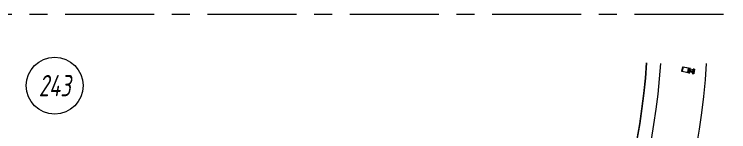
# Model space of a CAD drawing. Header units: millimetres. Extents: x -85420 to 1195317, y -69347 to 470418.
# Drawn here: x 702204 to 712243, y 61464 to 63115 of the extents above; entities that cross this region are included whole.
import ezdxf
from ezdxf.enums import TextEntityAlignment as Align

# ---------------------------------------------------------------- set-up
doc = ezdxf.new("R2010")
doc.units = ezdxf.units.MM
doc.linetypes.add('CENTER', pattern=[2, 1.25, -0.25, 0.25, -0.25])
for name, color, linetype, lineweight in [('АР_Маркер экспликации', 239, 'Continuous', 13), ('АР_Номер помещения', 250, 'Continuous', 9), ('АР_Оси', 7, 'Continuous', 25), ('АР_Перегородки витражные', 152, 'Continuous', 13), ('АР_Подоконники', 163, 'Continuous', 9), ('АР_Размеры дверей', 15, 'Continuous', 0), ('АР_Сущ Несущая стена', 250, 'Continuous', 50)]:
    doc.layers.add(name, color=color, linetype=linetype, lineweight=lineweight)
doc.layers.add('АР_Помещения_площадь', color=19, linetype='Continuous', lineweight=9, plot=False)
doc.layers.get('АР_Размеры дверей').off()
doc.styles.add('ISOCPEUR', font='', dxfattribs={"height": 250})
doc.styles.get("Standard").update_dxf_attribs({"font": 'GOST.TTF'})
doc.styles.get('ISOCPEUR').set_extended_font_data('ISOCPEUR', italic=True)
pattern_1 = [(335.76716334, (-69115.3163, 318510.941), (0.651582564, 1.447617495), []), (65.76716334, (-69115.3163, 318510.941), (-1.447617495, 0.651582564), [])]
pattern_2 = [(56.05056814, (-325577.5326, -14427.2012), (-1.316880117, 0.886556827), []), (146.05056814, (-325577.5326, -14427.2012), (-0.886556827, -1.316880117), [])]

# ---------------------------------------------------------------- blocks, each defined once
blk = doc.blocks.new('*U528')
at = {"layer": 'АР_Номер помещения', "color": 7}
blk.add_circle((-518, 1403), 400, dxfattribs=at)
at = {"color": 7, "style": 'ISOCPEUR', "width": 0.7, "flags": 1}
blk.add_attdef('КАТЕГОРИЯ', (-499, -2092), '', height=250, dxfattribs=at)
at = {"layer": 'АР_Номер помещения', "color": 7, "style": 'ISOCPEUR', "width": 0.7}
blk.add_attdef('НОМЕР_ПОМЕЩЕНИЯ', text='', height=300, dxfattribs=at).set_placement((-518, 1403), align=Align.MIDDLE_CENTER)
at = {"layer": 'АР_Помещения_площадь', "color": 7, "lineweight": 30, "width": 0.7, "flags": 104}
blk.add_attdef('ИМЯ_ПОМЕЩЕНИЯ', text='', height=100, dxfattribs=at).set_placement((158, 1217), align=Align.MIDDLE_CENTER)
at = {"layer": 'АР_Помещения_площадь', "color": 7, "style": 'ISOCPEUR', "width": 0.7}
blk.add_attdef('ПЛОЩАДЬ_ПОМЕЩЕНИЯ', text='', height=200, dxfattribs=at).set_placement((-318, 583), align=Align.MIDDLE_RIGHT)
blk = doc.blocks.new('стойка витр.')
h = blk.add_hatch()
h.set_pattern_fill('ANSI37', scale=0.5, angle=-69.2328)
h.set_pattern_definition(pattern_1)
edge = h.paths.add_edge_path()
edge.add_line((-23, 14), (-23, 15))
edge.add_arc((-23, 15), 0.427, 20.7605, 72.3)
edge.add_arc((-23, 16), 0.427, 110.764, 252.288, ccw=False)
edge.add_line((-23, 16), (-22, 16))
edge.add_arc((-22, 16), 0.183, 20.749, 110.7854, ccw=False)
edge.add_line((-22, 16), (-22, 16))
edge.add_arc((-22, 16), 0.183, 200.7666, 335.778)
edge.add_line((-22, 16), (-21, 18))
edge.add_arc((-22, 18), 0.637, 344.3928, 381.7249)
edge.add_line((-21, 18), (-23, 22))
edge.add_arc((-23, 22), 0.637, 19.8094, 57.1415)
edge.add_line((-23, 22), (-24, 23))
edge.add_arc((-24, 23), 0.183, 65.7564, 200.7677)
edge.add_line((-25, 23), (-24, 23))
edge.add_arc((-25, 23), 0.183, -69.251, 20.7854, ccw=False)
edge.add_line((-25, 23), (-26, 22))
edge.add_arc((-26, 23), 0.427, 149.2464, 290.7703, ccw=False)
edge.add_arc((-27, 23), 0.427, 329.2344, 380.7738)
edge.add_line((-26, 23), (-27, 24))
edge.add_arc((-27, 24), 0.183, 20.749, 110.7854)
edge.add_line((-27, 24), (-33, 22))
edge.add_arc((-33, 21), 0.306, 107.612, 200.6883)
edge.add_line((-34, 21), (-33, 21))
edge.add_arc((-33, 21), 0.304, 200.7453, 225.8124)
edge.add_line((-33, 21), (-32, 19))
edge.add_arc((-32, 19), 0.305, -108.8628, 45.7814, ccw=False)
edge.add_arc((-29, 28), 9.95, 231.9543, 250.0412, ccw=False)
edge.add_arc((-35, 20), 0.4, 42.3093, 119.225)
edge.add_arc((-35, 20), 0.602, 134.395, 228.6478)
edge.add_arc((-29, 28), 11, 232.0873, 240.8889)
edge.add_arc((-37, 13), 6.09, 40.7589, 60.6144, ccw=False)
edge.add_arc((-33, 17), 0.305, -34.8959, 41.6027, ccw=False)
edge.add_line((-32, 16), (-33, 16))
edge.add_arc((-33, 16), 0.305, 145.1101, 256.4243)
edge.add_line((-33, 15), (-32, 15))
edge.add_arc((-32, 15), 0.305, -34.8899, 76.4243, ccw=False)
edge.add_line((-32, 15), (-32, 14))
edge.add_arc((-32, 14), 0.305, 145.1101, 256.4243)
edge.add_line((-32, 13), (-31, 13))
edge.add_arc((-31, 13), 0.305, -24.2247, 76.4204, ccw=False)
edge.add_line((-31, 13), (-32, 11))
edge.add_arc((-31, 11), 0.305, 155.7711, 290.7403)
edge.add_line((-31, 11), (-23, 14))
edge.add_arc((-23, 14), 0.183, 290.749, 380.749)
edge = h.paths.add_edge_path(flags=16)
edge.add_line((-23, 21), (-22, 19))
edge.add_arc((-23, 18), 0.541, -69.2328, 20.7672, ccw=False)
edge.add_line((-23, 18), (-23, 18))
edge.add_arc((-24, 18), 0.541, 200.7672, 290.7672, ccw=False)
edge.add_line((-24, 18), (-25, 20))
edge.add_arc((-25, 20), 0.541, 110.7672, 200.7672, ccw=False)
edge.add_line((-25, 21), (-24, 21))
edge.add_arc((-24, 21), 0.541, 20.7672, 110.7672, ccw=False)
edge = h.paths.add_edge_path(flags=16)
edge.add_line((-27, 20), (-26, 17))
edge.add_arc((-26, 17), 0.541, -69.2328, 20.7672, ccw=False)
edge.add_line((-26, 16), (-28, 15))
edge.add_arc((-28, 16), 0.541, 200.7672, 290.7672, ccw=False)
edge.add_line((-29, 15), (-30, 19))
edge.add_arc((-30, 19), 0.541, 110.7672, 200.7672, ccw=False)
edge.add_line((-30, 20), (-28, 21))
edge.add_arc((-27, 20), 0.541, 20.7672, 110.7672, ccw=False)
h = blk.add_hatch()
h.set_pattern_fill('ANSI37', scale=0.5, angle=-69.2328)
h.set_pattern_definition([(335.76716334, (-69115.9168, 318510.7132), (0.651582564, 1.447617495), []), (65.76716334, (-69115.9168, 318510.7132), (-1.447617495, 0.651582564), [])])
edge = h.paths.add_edge_path()
edge.add_arc((-61, -46), 0.549, 155.7657, 200.7672)
edge.add_line((-62, -46), (-61, -44))
edge.add_arc((-61, -44), 0.183, 20.7672, 155.7657)
edge.add_line((-61, -44), (-61, -45))
edge.add_arc((-61, -45), 0.183, 200.7672, 290.7672)
edge.add_line((-61, -45), (-59, -44))
edge.add_arc((-60, -44), 0.427, -69.2328, 72.2936)
edge.add_arc((-59, -43), 0.427, 200.7672, 252.2936)
edge.add_line((-60, -43), (-63, -35))
edge.add_arc((-63, -34), 0.305, 110.7672, 200.7672)
edge.add_line((-63, -34), (-61, -33))
edge.add_arc((-60, -34), 0.304, 76.4029, 110.7672)
edge.add_line((-60, -33), (-60, -34))
edge.add_arc((-108, -56), 53, 16.7114, 24.8229)
edge.add_line((-57, -41), (-58, -41))
edge.add_arc((-58, -41), 0.305, 145.1109, 256.4234)
edge.add_line((-58, -42), (-57, -42))
edge.add_arc((-57, -42), 0.305, -34.8891, 76.4234)
edge.add_line((-57, -42), (-57, -43))
edge.add_arc((-57, -43), 0.305, 145.1109, 256.4234)
edge.add_line((-57, -44), (-56, -44))
edge.add_arc((-56, -44), 0.305, -34.8891, 76.4234)
edge.add_line((-56, -44), (-56, -45))
edge.add_arc((-56, -45), 0.305, 145.1109, 256.4234)
edge.add_line((-56, -46), (-55, -46))
edge.add_arc((-56, -46), 0.305, -34.8891, 76.4234)
edge.add_line((-55, -46), (-56, -47))
edge.add_arc((-56, -47), 0.305, 145.1109, 256.4234)
edge.add_line((-56, -47), (-55, -48))
edge.add_arc((-55, -48), 0.305, -34.8891, 76.4234)
edge.add_line((-55, -48), (-55, -49))
edge.add_arc((-55, -49), 0.305, 145.1109, 256.4234)
edge.add_line((-55, -49), (-54, -50))
edge.add_arc((-54, -50), 0.305, -34.8891, 76.4234)
edge.add_line((-54, -50), (-54, -51))
edge.add_arc((-54, -51), 0.305, 145.1109, 256.4234)
edge.add_line((-54, -51), (-53, -51))
edge.add_arc((-53, -52), 0.305, -43.6751, 76.4279)
edge.add_line((-53, -52), (-54, -53))
edge.add_arc((-54, -53), 0.305, 136.3286, 262.7471)
edge.add_arc((-55, -61), 7.99, 59.586, 82.7471)
edge.add_arc((-51, -54), 0.305, 253.291, 419.586)
edge.add_arc((-53, -61), 6.03, 73.291, 110.7672)
edge.add_line((-55, -55), (-55, -55))
edge.add_arc((-55, -55), 0.427, 200.7672, 290.7672)
edge.add_line((-55, -55), (-57, -51))
edge.add_arc((-56, -51), 0.427, 149.2366, 200.7672)
edge.add_arc((-57, -51), 0.427, -30.7634, 40.0143)
edge.add_arc((-57, -51), 0.427, 40.0005, 110.7672)
edge.add_line((-57, -50), (-58, -51))
edge.add_arc((-58, -51), 0.183, 110.7672, 200.7672)
edge.add_line((-58, -51), (-58, -51))
edge.add_arc((-59, -51), 0.183, 245.7686, 380.7672)
edge.add_line((-59, -51), (-60, -51))
edge.add_arc((-60, -50), 0.549, 200.7672, 245.7686)
edge.add_line((-60, -50), (-62, -46))
edge = h.paths.add_edge_path(flags=16)
edge.add_arc((-59, -49), 0.541, 200.7672, 290.7672)
edge.add_line((-61, -47), (-60, -49))
edge.add_arc((-60, -47), 0.541, 110.7672, 200.7672)
edge.add_line((-59, -46), (-60, -46))
edge.add_arc((-59, -46), 0.541, 20.7672, 110.7672)
edge.add_line((-58, -48), (-59, -46))
edge.add_arc((-58, -49), 0.541, -69.2328, 20.7672)
edge.add_line((-59, -50), (-58, -49))
h = blk.add_hatch()
h.set_pattern_fill('ANSI37', scale=0.5, angle=-69.2328)
h.set_pattern_definition(pattern_1)
edge = h.paths.add_edge_path()
edge.add_line((-8, -26), (-7, -27))
edge.add_arc((-8, -27), 0.427, -30.7656, 20.7738, ccw=False)
edge.add_arc((-7, -27), 0.427, 149.2464, 290.7703)
edge.add_line((-7, -28), (-6, -27))
edge.add_arc((-6, -27), 0.183, 290.749, 380.7854)
edge.add_line((-6, -27), (-6, -27))
edge.add_arc((-6, -27), 0.183, 65.7564, 200.7677, ccw=False)
edge.add_line((-5, -27), (-4, -27))
edge.add_arc((-4, -28), 0.637, 19.8094, 57.1415, ccw=False)
edge.add_line((-4, -28), (-2, -31))
edge.add_arc((-3, -32), 0.637, -15.6072, 21.7249, ccw=False)
edge.add_line((-2, -32), (-3, -33))
edge.add_arc((-3, -33), 0.183, 200.7666, 335.778, ccw=False)
edge.add_line((-3, -33), (-3, -33))
edge.add_arc((-3, -33), 0.183, 20.749, 110.7854)
edge.add_line((-3, -33), (-4, -34))
edge.add_arc((-4, -34), 0.427, 110.764, 252.288)
edge.add_arc((-5, -35), 0.427, 20.7605, 72.3, ccw=False)
edge.add_line((-4, -35), (-4, -36))
edge.add_arc((-4, -36), 0.183, -69.251, 20.7854, ccw=False)
edge.add_line((-4, -36), (-11, -38))
edge.add_arc((-11, -38), 0.306, 200.846, 293.9223, ccw=False)
edge.add_line((-11, -38), (-11, -38))
edge.add_arc((-11, -37), 0.304, 175.722, 200.789, ccw=False)
edge.add_line((-11, -37), (-11, -35))
edge.add_arc((-12, -35), 0.305, 355.7529, 510.3972)
edge.add_arc((-3, -40), 9.95, 151.4932, 169.58)
edge.add_arc((-13, -38), 0.4, 282.3093, 359.225, ccw=False)
edge.add_arc((-13, -38), 0.602, 172.8865, 267.1393, ccw=False)
edge.add_arc((-3, -40), 11, 160.6454, 169.447, ccw=False)
edge.add_arc((-19, -34), 6.09, 340.92, 360.7754)
edge.add_arc((-13, -34), 0.305, 359.9316, 436.4302)
edge.add_line((-13, -34), (-14, -34))
edge.add_arc((-14, -33), 0.305, 145.1101, 256.4243, ccw=False)
edge.add_line((-14, -33), (-14, -32))
edge.add_arc((-14, -32), 0.305, 325.1101, 436.4243)
edge.add_line((-14, -32), (-15, -32))
edge.add_arc((-15, -31), 0.305, 145.1101, 256.4243, ccw=False)
edge.add_line((-15, -31), (-14, -30))
edge.add_arc((-15, -30), 0.305, 325.1139, 425.759)
edge.add_line((-15, -30), (-16, -29))
edge.add_arc((-16, -29), 0.305, 110.794, 245.7633, ccw=False)
edge.add_line((-16, -29), (-8, -26))
edge.add_arc((-8, -26), 0.183, 20.7854, 110.7854, ccw=False)
edge = h.paths.add_edge_path(flags=16)
edge.add_line((-3, -31), (-4, -29))
edge.add_arc((-5, -29), 0.541, 20.7672, 110.7672)
edge.add_line((-5, -28), (-6, -29))
edge.add_arc((-6, -29), 0.541, 110.7672, 200.7672)
edge.add_line((-6, -29), (-5, -32))
edge.add_arc((-5, -32), 0.541, 200.7672, 290.7672)
edge.add_line((-5, -32), (-4, -32))
edge.add_arc((-4, -31), 0.541, 290.7672, 380.7672)
edge = h.paths.add_edge_path(flags=16)
edge.add_line((-7, -33), (-8, -29))
edge.add_arc((-9, -30), 0.541, 20.7672, 110.7672)
edge.add_line((-9, -29), (-11, -30))
edge.add_arc((-11, -31), 0.541, 110.7672, 200.7672)
edge.add_line((-11, -31), (-10, -34))
edge.add_arc((-10, -34), 0.541, 200.7672, 290.7672)
edge.add_line((-9, -35), (-7, -34))
edge.add_arc((-7, -33), 0.541, 290.7672, 380.7672)
at = {"lineweight": 0, "ltscale": 100, "transparency": 33554687}
for points in [[(-69, -58), (-90, -2), (-90, -1), (-89, -1), (-89, -1), (-88, -3), (-87, -3), (-87, -3), (-86, -3), (-87, -1), (-87, 0), (-82, 2), (-81, 1), (-80, 1), (-77, 4), (-78, 5), (-90, 0), (-91, -2), (-70, -59), (-68, -60), (-55, -55), (-55, -54), (-59, -54), (-59, -54), (-60, -56), (-65, -58), (-66, -57), (-67, -55), (-67, -55), (-68, -55), (-68, -56), (-67, -58), (-67, -58), (-68, -59)], [(66, 59), (-27, 24), (-26, 22), (-25, 22), (-25, 22), (-25, 23), (-21, 25), (-19, 21), (-19, 21), (-19, 21), (-18, 17), (-22, 16), (-23, 17), (-23, 16), (-23, 16), (-23, 14), (-17, 16), (-16, 17), (-15, 20), (-15, 20), (-17, 24), (-17, 25), (-17, 25), (-14, 27), (-12, 26), (-4, 5), (-5, 4), (-33, -7), (-33, -7), (-32, -8), (-31, -9), (-30, -9), (-30, -9), (-29, -9), (-29, -8), (-28, -9), (-27, -8), (-27, -8), (-26, -8), (-25, -7), (-25, -7), (-25, -7), (-24, -7), (-24, -6), (-23, -7), (-22, -6), (-22, -6), (-21, -6), (-20, -6), (-20, -5), (-20, -5), (-19, -5), (-18, -4), (-18, -5), (-17, -4), (-15, -5), (-15, -6), (-16, -8), (-16, -9), (-16, -8), (-17, -9), (-18, -9), (-18, -9), (-19, -9), (-19, -10), (-20, -10), (-21, -10), (-21, -11), (-21, -10), (-23, -11), (-23, -11), (-23, -11), (-24, -11), (-24, -12), (-25, -12), (-26, -12), (-26, -13), (-26, -12), (-28, -13), (-28, -13), (-28, -13), (-29, -13), (-29, -14), (-30, -15), (-29, -16), (-29, -16), (-1, -6), (0, -6), (8, -28), (8, -29), (4, -31), (3, -30), (3, -29), (2, -25), (2, -25), (-1, -23), (-2, -23), (-8, -25), (-7, -27), (-6, -28), (-6, -27), (-6, -26), (-2, -25), (0, -28), (0, -28), (0, -29), (1, -32), (-4, -34), (-4, -33), (-4, -33), (-5, -34), (-4, -36), (89, -1), (89, 1), (67, 59)], [(64, 56), (85, 0), (11, -28), (-11, 28)]]:
    blk.add_lwpolyline(points, close=True, dxfattribs=at)
for points in [[(-74, -6), (-74, -6), (-75, -6), (-74, -7), (-77, -8, -0.414362), (-77, -8), (-79, -2, -0.414326), (-79, 0), (-77, 0), (-77, -1), (-76, 0), (-76, 0), (-77, 3, 0.551224), (-78, 4), (-80, 1, -0.267349), (-81, 1), (-82, 1, 0.249629), (-83, 1), (-86, -2, 0.827043), (-86, -3), (-82, -2, -0.414326), (-81, -2), (-78, -9, 0.414326), (-77, -10), (-76, -9, -0.082799), (-72, -16), (-68, -26), (-68, -26), (-68, -26), (-65, -35, -0.082799), (-63, -43), (-64, -44, 0.414326), (-65, -45), (-62, -52, -0.414326), (-62, -53), (-66, -55, 0.827043), (-66, -56), (-61, -56, 0.249629), (-61, -55), (-60, -54, -0.267349), (-59, -54), (-56, -54, 0.551224), (-56, -54), (-57, -51), (-57, -50), (-58, -50), (-58, -51), (-59, -52, -0.414326), (-60, -51), (-63, -45, -0.414362), (-63, -45), (-60, -44), (-60, -45), (-60, -45), (-59, -44)], [(-32, -8), (-33, -7, 0.523933), (-33, -7), (-64, -19, 0.414326), (-65, -20), (-64, -21, 0.410627), (-63, -21), (-63, -21, 0.492552), (-63, -21), (-63, -20, -0.441111), (-63, -20), (-61, -19, -0.208057), (-60, -19, -0.000016), (-57, -21, -0.439819), (-56, -22, -0.000016), (-58, -25, -0.208057), (-58, -26), (-60, -27, -0.441111), (-60, -26), (-61, -26, 0.492552), (-61, -26), (-61, -26, 0.410627), (-62, -27), (-61, -28, 0.414326), (-61, -28), (-30, -17, 0.523933), (-29, -16), (-30, -15)]]:
    blk.add_lwpolyline(points, format="xyb", close=True, dxfattribs=at)
at = {"color": 7, "lineweight": 0, "ltscale": 100, "transparency": 33554687}
for points in [[(-74, 3, 0.57795), (-74, 4), (-75, 4, -0.615334), (-75, 4, 0.101403), (-74, 7, 0.887085), (-74, 7, -0.164997), (-77, 5), (-77, 5, 0.414304), (-78, 4), (-76, 1, 0.228696), (-76, 1, -0.319049), (-76, 0, -0.319002), (-76, 0), (-77, -1, -0.4144), (-77, -1), (-78, 0, 0.668339), (-78, 0), (-79, -2, 0.198883), (-79, -2), (-77, -6, 0.198883), (-77, -7), (-75, -7, 0.668339), (-75, -7), (-75, -7, -0.4144), (-75, -7), (-74, -6, -0.710202), (-73, -7, 0.228696), (-73, -7), (-70, -16, 0.414362), (-70, -16), (-67, -15, 0.151171), (-67, -15), (-67, -15, 0.035408), (-70, -8), (-71, -7, -0.527868), (-71, -7), (-70, -6, 0.527868), (-71, -6), (-72, -5, -0.527868), (-72, -5), (-71, -4, 0.527868), (-71, -4), (-72, -4, -0.527868), (-72, -3), (-72, -2, 0.527868), (-72, -2), (-73, -2, -0.527868), (-73, -1), (-73, 0, 0.527868), (-73, 0), (-74, 0, -0.527868), (-74, 1), (-73, 1, 0.527868), (-74, 2), (-74, 2, -0.527868), (-75, 3)], [(-23, 14), (-23, 15, 0.228752), (-23, 15, -0.710164), (-23, 16), (-22, 16, -0.4144), (-22, 16), (-22, 16, 0.66825), (-22, 16), (-21, 18, 0.164348), (-21, 18), (-23, 22, 0.164348), (-23, 22), (-24, 23, 0.66825), (-25, 23), (-24, 23, -0.4144), (-25, 23), (-26, 22, -0.710164), (-26, 23, 0.228752), (-26, 23), (-27, 24, 0.4144), (-27, 24), (-33, 22, 0.430028), (-34, 21), (-33, 21, 0.109814), (-33, 21), (-32, 19, -0.800036), (-32, 18, -0.079083), (-35, 20, 0.348803), (-35, 20, 0.436125), (-35, 19, 0.038423), (-34, 18, -0.086853), (-32, 17, -0.346763), (-32, 16), (-33, 16, 0.527877), (-33, 15), (-32, 15, -0.527877), (-32, 15), (-32, 14, 0.527877), (-32, 13), (-31, 13, -0.469739), (-31, 13), (-32, 11, 0.667984), (-31, 11), (-23, 14, 0.414214)], [(-53, -51, -0.57795), (-53, -52), (-54, -53, 0.615334), (-54, -53, -0.101403), (-51, -54, -0.887085), (-51, -55, 0.164997), (-55, -55), (-55, -55, -0.414304), (-55, -55), (-57, -51, -0.228696), (-57, -51, 0.319049), (-57, -50, 0.319002), (-57, -50), (-58, -51, 0.4144), (-58, -51), (-58, -51, -0.668339), (-59, -51), (-60, -51, -0.198883), (-60, -50), (-62, -46, -0.198883), (-62, -46), (-61, -44, -0.668339), (-61, -44), (-61, -45, 0.4144), (-61, -45), (-59, -44, 0.710202), (-59, -43, -0.228696), (-60, -43), (-63, -35, -0.414362), (-63, -34), (-61, -33, -0.151171), (-60, -33), (-60, -34, -0.035408), (-57, -41), (-58, -41, 0.527868), (-58, -42), (-57, -42, -0.527868), (-57, -42), (-57, -43, 0.527868), (-57, -44), (-56, -44, -0.527868), (-56, -44), (-56, -45, 0.527868), (-56, -46), (-55, -46, -0.527868), (-55, -46), (-56, -47, 0.527868), (-56, -47), (-55, -48, -0.527868), (-55, -48), (-55, -49, 0.527868), (-55, -49), (-54, -50, -0.527868), (-54, -50), (-54, -51, 0.527868), (-54, -51)], [(-8, -26), (-7, -27, -0.228752), (-7, -27, 0.710164), (-7, -28), (-6, -27, 0.4144), (-6, -27), (-6, -27, -0.66825), (-5, -27), (-4, -27, -0.164348), (-4, -28), (-2, -31, -0.164348), (-2, -32), (-3, -33, -0.66825), (-3, -33), (-3, -33, 0.4144), (-3, -33), (-4, -34, 0.710164), (-4, -34, -0.228752), (-4, -35), (-4, -36, -0.4144), (-4, -36), (-11, -38, -0.430028), (-11, -38), (-11, -38, -0.109814), (-11, -37), (-11, -35, 0.800036), (-12, -35, 0.079083), (-13, -38, -0.348803), (-13, -38, -0.436125), (-14, -38, -0.038423), (-13, -36, 0.086853), (-13, -34, 0.346763), (-13, -34), (-14, -34, -0.527877), (-14, -33), (-14, -32, 0.527877), (-14, -32), (-15, -32, -0.527877), (-15, -31), (-14, -30, 0.469739), (-15, -30), (-16, -29, -0.667984), (-16, -29), (-8, -26, -0.414214)]]:
    blk.add_lwpolyline(points, format="xyb", close=True, dxfattribs=at)
for points in [[(-72, 0), (-73, 0)], [(-27, 24), (-27, 24)], [(-23, 14), (-23, 14)]]:
    blk.add_lwpolyline(points, dxfattribs=at)
blk.add_lwpolyline([(-73, 0), (-55, -48), (-54, -48), (-72, 0)], close=True)
at = {"lineweight": 0, "ltscale": 100, "transparency": 33554687}
for points in [[(-70, -6), (-69, -6), (-31, 9), (-31, 9), (-31, 11)], [(-56, -42), (-56, -41), (-17, -27), (-17, -27), (-16, -29)]]:
    blk.add_lwpolyline(points, dxfattribs=at)
at = {"color": 7}
for points in [[(-27, 20), (-26, 17, -0.414214), (-26, 16), (-28, 15, -0.414214), (-29, 15), (-30, 19, -0.414214), (-30, 20), (-28, 21, -0.414214)], [(-23, 21), (-22, 19, -0.414214), (-23, 18), (-23, 18, -0.414214), (-24, 18), (-25, 20, -0.414214), (-25, 21), (-24, 21, -0.414214)], [(-75, -2), (-74, -4, -0.414214), (-75, -5), (-76, -5, -0.414214), (-77, -5), (-78, -3, -0.414214), (-77, -2), (-76, -2, -0.414214)], [(-58, -48), (-59, -46, 0.414214), (-59, -46), (-60, -46, 0.414214), (-61, -47), (-60, -49, 0.414214), (-59, -50), (-58, -49, 0.414214)], [(-7, -33), (-8, -29, 0.414214), (-9, -29), (-11, -30, 0.414214), (-11, -31), (-10, -34, 0.414214), (-9, -35), (-7, -34, 0.414214)], [(-3, -31), (-4, -29, 0.414214), (-5, -28), (-6, -29, 0.414214), (-6, -29), (-5, -32, 0.414214), (-5, -32), (-4, -32, 0.414214)]]:
    blk.add_lwpolyline(points, format="xyb", close=True, dxfattribs=at)
at = {"color": 7, "lineweight": 0, "ltscale": 100, "transparency": 33554687}
blk.add_arc((-33, 21), 0.305, 110.7562, 200.7779, dxfattribs=at)
blk = doc.blocks.new('A$Cf7573d2c')
h = blk.add_hatch()
h.set_pattern_fill('ANSI37', color=5, scale=0.5, angle=11.0506)
h.set_pattern_definition(pattern_2)
edge = h.paths.add_edge_path()
edge.add_line((11, -80), (10, -80))
edge.add_arc((11, -81), 0.427, 101.0439, 152.5834)
edge.add_arc((10, -80), 0.427, 191.0474, 332.5714, ccw=False)
edge.add_line((9, -80), (9, -79))
edge.add_arc((9, -79), 0.183, 101.0324, 191.0688, ccw=False)
edge.add_line((9, -79), (9, -79))
edge.add_arc((9, -79), 0.183, 281.05, 416.0614)
edge.add_line((9, -79), (8, -78))
edge.add_arc((8, -78), 0.637, 64.6762, 102.0083)
edge.add_line((8, -78), (4, -79))
edge.add_arc((4, -79), 0.637, 100.0929, 137.4249)
edge.add_line((3, -79), (2, -80))
edge.add_arc((2, -80), 0.183, 146.0398, 281.0511)
edge.add_line((2, -80), (3, -80))
edge.add_arc((3, -80), 0.183, 11.0324, 101.0688, ccw=False)
edge.add_line((3, -80), (3, -82))
edge.add_arc((3, -82), 0.427, -130.4702, 11.0538, ccw=False)
edge.add_arc((2, -82), 0.427, 49.5178, 101.0572)
edge.add_line((2, -82), (1, -82))
edge.add_arc((1, -82), 0.183, 101.0324, 191.0688)
edge.add_line((1, -82), (2, -89))
edge.add_arc((2, -89), 0.306, 187.8954, 280.9717)
edge.add_line((2, -90), (3, -89))
edge.add_arc((3, -89), 0.304, 281.0287, 306.0958)
edge.add_line((3, -89), (5, -88))
edge.add_arc((5, -88), 0.305, -28.5794, 126.0648, ccw=False)
edge.add_arc((-3, -84), 9.95, 312.2377, 330.3246, ccw=False)
edge.add_arc((4, -91), 0.4, 122.5927, 199.5084)
edge.add_arc((4, -91), 0.602, 214.6784, 308.9312)
edge.add_arc((-3, -83), 11, 312.3708, 321.1723)
edge.add_arc((10, -94), 6.09, 121.0423, 140.8978, ccw=False)
edge.add_arc((7, -89), 0.305, 45.3875, 121.8861, ccw=False)
edge.add_line((7, -89), (8, -90))
edge.add_arc((8, -89), 0.305, 225.3935, 336.7077)
edge.add_line((9, -90), (9, -89))
edge.add_arc((9, -89), 0.305, 45.3935, 156.7077, ccw=False)
edge.add_line((9, -89), (10, -89))
edge.add_arc((10, -89), 0.305, 225.3935, 336.7077)
edge.add_line((11, -89), (11, -88))
edge.add_arc((11, -88), 0.305, 56.0587, 156.7038, ccw=False)
edge.add_line((11, -88), (13, -89))
edge.add_arc((13, -89), 0.305, 236.0545, 371.0237)
edge.add_line((13, -89), (12, -80))
edge.add_arc((11, -80), 0.183, 11.0324, 101.0324)
edge = h.paths.add_edge_path(flags=16)
edge.add_line((5, -79), (7, -79))
edge.add_arc((7, -79), 0.541, 11.0506, 101.0506, ccw=False)
edge.add_line((8, -79), (8, -80))
edge.add_arc((7, -80), 0.541, -78.9494, 11.0506, ccw=False)
edge.add_line((7, -81), (5, -81))
edge.add_arc((5, -81), 0.541, 191.0506, 281.0506, ccw=False)
edge.add_line((4, -81), (4, -80))
edge.add_arc((5, -80), 0.541, 101.0506, 191.0506, ccw=False)
edge = h.paths.add_edge_path(flags=16)
edge.add_line((5, -83), (8, -82))
edge.add_arc((8, -83), 0.541, 11.0506, 101.0506, ccw=False)
edge.add_line((9, -83), (10, -85))
edge.add_arc((9, -85), 0.541, -78.9494, 11.0506, ccw=False)
edge.add_line((9, -86), (5, -87))
edge.add_arc((5, -86), 0.541, 191.0506, 281.0506, ccw=False)
edge.add_line((5, -86), (4, -84))
edge.add_arc((5, -84), 0.541, 101.0506, 191.0506, ccw=False)
h = blk.add_hatch()
h.set_pattern_fill('ANSI37', color=5, scale=0.5, angle=11.0506)
h.set_pattern_definition(pattern_2)
edge = h.paths.add_edge_path()
edge.add_line((53, -72), (54, -72))
edge.add_arc((54, -72), 0.427, 49.5178, 101.0572, ccw=False)
edge.add_arc((55, -71), 0.427, 229.5298, 371.0538)
edge.add_line((55, -71), (55, -70))
edge.add_arc((55, -70), 0.183, 11.0324, 101.0688)
edge.add_line((55, -70), (55, -70))
edge.add_arc((55, -70), 0.183, 146.0398, 281.0511, ccw=False)
edge.add_line((54, -70), (55, -69))
edge.add_arc((56, -69), 0.637, 100.0929, 137.4249, ccw=False)
edge.add_line((56, -68), (60, -68))
edge.add_arc((60, -68), 0.637, 64.6762, 102.0083, ccw=False)
edge.add_line((60, -68), (62, -68))
edge.add_arc((62, -69), 0.183, -78.95, 56.0614, ccw=False)
edge.add_line((62, -69), (61, -69))
edge.add_arc((61, -69), 0.183, 101.0324, 191.0688)
edge.add_line((61, -69), (62, -70))
edge.add_arc((62, -70), 0.427, 191.0474, 332.5714)
edge.add_arc((63, -70), 0.427, 101.0439, 152.5834, ccw=False)
edge.add_line((63, -70), (64, -70))
edge.add_arc((64, -70), 0.183, 11.0324, 101.0688, ccw=False)
edge.add_line((64, -70), (65, -77))
edge.add_arc((65, -77), 0.306, -78.8706, 14.2057, ccw=False)
edge.add_line((65, -77), (64, -78))
edge.add_arc((64, -77), 0.304, 256.0054, 281.0724, ccw=False)
edge.add_line((64, -78), (62, -77))
edge.add_arc((62, -77), 0.305, 76.0363, 230.6806)
edge.add_arc((68, -70), 9.95, 231.7766, 249.8634)
edge.add_arc((64, -80), 0.4, 2.5927, 79.5084, ccw=False)
edge.add_arc((64, -79), 0.602, 253.1699, 347.4227, ccw=False)
edge.add_arc((68, -70), 11, 240.9288, 249.7304, ccw=False)
edge.add_arc((60, -85), 6.09, 61.2034, 81.0588)
edge.add_arc((60, -79), 0.305, 80.215, 156.7136)
edge.add_line((60, -79), (60, -80))
edge.add_arc((60, -79), 0.305, 225.3935, 336.7077, ccw=False)
edge.add_line((59, -80), (59, -79))
edge.add_arc((59, -79), 0.305, 45.3935, 156.7077)
edge.add_line((58, -79), (58, -80))
edge.add_arc((58, -80), 0.305, 225.3935, 336.7077, ccw=False)
edge.add_line((57, -80), (57, -79))
edge.add_arc((57, -80), 0.305, 45.3973, 146.0424)
edge.add_line((56, -79), (55, -81))
edge.add_arc((55, -81), 0.305, 191.0774, 326.0467, ccw=False)
edge.add_line((55, -81), (53, -72))
edge.add_arc((53, -72), 0.183, 101.0688, 191.0688, ccw=False)
edge = h.paths.add_edge_path(flags=16)
edge.add_line((59, -69), (57, -69))
edge.add_arc((57, -70), 0.541, 101.0506, 191.0506)
edge.add_line((56, -70), (56, -71))
edge.add_arc((57, -71), 0.541, 191.0506, 281.0506)
edge.add_line((57, -71), (60, -71))
edge.add_arc((60, -70), 0.541, 281.0506, 371.0506)
edge.add_line((60, -70), (60, -69))
edge.add_arc((59, -69), 0.541, 11.0506, 101.0506)
edge = h.paths.add_edge_path(flags=16)
edge.add_line((61, -72), (57, -73))
edge.add_arc((57, -73), 0.541, 101.0506, 191.0506)
edge.add_line((56, -74), (57, -76))
edge.add_arc((57, -76), 0.541, 191.0506, 281.0506)
edge.add_line((58, -76), (61, -76))
edge.add_arc((61, -75), 0.541, 281.0506, 371.0506)
edge.add_line((62, -75), (61, -73))
edge.add_arc((61, -73), 0.541, 11.0506, 101.0506)
h = blk.add_hatch()
h.set_pattern_fill('ANSI37', color=5, scale=0.5, angle=11.0506)
h.set_pattern_definition([(56.05056814, (-325577.4095, -14427.8315), (-1.316880117, 0.886556827), []), (146.05056814, (-325577.4095, -14427.8315), (-0.886556827, -1.316880117), [])])
edge = h.paths.add_edge_path()
edge.add_arc((64, -128), 0.549, 236.0491, 281.0506)
edge.add_line((64, -129), (63, -128))
edge.add_arc((63, -128), 0.183, 101.0506, 236.0491)
edge.add_line((63, -128), (63, -127))
edge.add_arc((63, -127), 0.183, 281.0506, 371.0506)
edge.add_line((63, -127), (63, -126))
edge.add_arc((62, -126), 0.427, 11.0506, 152.577)
edge.add_arc((62, -126), 0.427, 281.0506, 332.577)
edge.add_line((62, -126), (53, -128))
edge.add_arc((53, -128), 0.305, 191.0506, 281.0506)
edge.add_line((52, -128), (52, -125))
edge.add_arc((52, -125), 0.304, 156.6863, 191.0506)
edge.add_line((52, -125), (52, -125))
edge.add_arc((66, -176), 53, 96.9948, 105.1063)
edge.add_line((60, -123), (60, -124))
edge.add_arc((60, -124), 0.305, 225.3943, 336.7068)
edge.add_line((61, -124), (61, -123))
edge.add_arc((61, -123), 0.305, 45.3943, 156.7068)
edge.add_line((61, -123), (62, -124))
edge.add_arc((62, -123), 0.305, 225.3943, 336.7068)
edge.add_line((63, -124), (63, -123))
edge.add_arc((63, -123), 0.305, 45.3943, 156.7068)
edge.add_line((64, -123), (64, -123))
edge.add_arc((64, -123), 0.305, 225.3943, 336.7068)
edge.add_line((65, -123), (65, -122))
edge.add_arc((65, -123), 0.305, 45.3943, 156.7068)
edge.add_line((65, -122), (66, -123))
edge.add_arc((66, -123), 0.305, 225.3943, 336.7068)
edge.add_line((67, -123), (67, -122))
edge.add_arc((67, -122), 0.305, 45.3943, 156.7068)
edge.add_line((68, -122), (68, -123))
edge.add_arc((68, -122), 0.305, 225.3943, 336.7068)
edge.add_line((69, -122), (69, -122))
edge.add_arc((69, -122), 0.305, 45.3943, 156.7068)
edge.add_line((69, -122), (70, -122))
edge.add_arc((70, -122), 0.305, 225.3943, 336.7068)
edge.add_line((71, -122), (71, -121))
edge.add_arc((71, -121), 0.305, 36.6083, 156.7113)
edge.add_line((71, -121), (72, -122))
edge.add_arc((72, -122), 0.305, 216.612, 343.0305)
edge.add_arc((80, -124), 7.99, 139.8694, 163.0305)
edge.add_arc((74, -119), 0.305, 333.5744, 499.8694)
edge.add_arc((80, -122), 6.03, 153.5744, 191.0506)
edge.add_line((74, -123), (74, -123))
edge.add_arc((74, -123), 0.427, 281.0506, 371.0506)
edge.add_line((74, -124), (70, -125))
edge.add_arc((70, -124), 0.427, 229.52, 281.0506)
edge.add_arc((69, -125), 0.427, 49.52, 120.2977)
edge.add_arc((69, -125), 0.427, 120.2839, 191.0506)
edge.add_line((69, -125), (69, -126))
edge.add_arc((69, -126), 0.183, 191.0506, 281.0506)
edge.add_line((69, -126), (70, -126))
edge.add_arc((70, -126), 0.183, 326.052, 461.0506)
edge.add_line((70, -126), (69, -128))
edge.add_arc((68, -128), 0.549, 281.0506, 326.052)
edge.add_line((69, -128), (64, -129))
edge = h.paths.add_edge_path(flags=16)
edge.add_arc((67, -127), 0.541, 281.0506, 371.0506)
edge.add_line((65, -128), (68, -127))
edge.add_arc((65, -127), 0.541, 191.0506, 281.0506)
edge.add_line((64, -126), (64, -127))
edge.add_arc((65, -126), 0.541, 101.0506, 191.0506)
edge.add_line((67, -125), (65, -126))
edge.add_arc((67, -126), 0.541, 11.0506, 101.0506)
edge.add_line((68, -127), (68, -125))
at = {"color": 5, "lineweight": 0, "ltscale": 100, "transparency": 33554687}
for points in [[(-18, 15), (1, -82), (3, -82), (3, -81), (3, -81), (2, -81), (1, -76), (5, -75), (5, -75), (5, -75), (9, -75), (10, -79), (9, -80), (9, -80), (10, -80), (12, -80), (10, -74), (10, -73), (7, -72), (7, -72), (2, -73), (2, -73), (1, -73), (0, -69), (1, -68), (24, -63), (25, -64), (31, -93), (31, -94), (32, -93), (33, -92), (33, -91), (33, -91), (33, -90), (32, -90), (33, -89), (33, -88), (32, -88), (32, -87), (32, -86), (32, -86), (32, -86), (32, -84), (31, -84), (32, -84), (32, -83), (31, -83), (31, -82), (31, -81), (31, -81), (31, -80), (31, -79), (30, -79), (31, -79), (31, -78), (31, -76), (33, -75), (34, -77), (35, -77), (35, -77), (35, -79), (35, -79), (35, -79), (35, -80), (36, -81), (35, -81), (36, -82), (36, -82), (36, -83), (36, -84), (36, -84), (36, -85), (36, -86), (37, -86), (36, -86), (37, -88), (37, -88), (37, -88), (37, -89), (37, -89), (37, -90), (37, -91), (38, -91), (39, -92), (40, -92), (40, -91), (35, -62), (35, -61), (58, -57), (59, -57), (60, -61), (59, -62), (59, -62), (54, -63), (54, -63), (52, -65), (52, -66), (53, -72), (55, -72), (55, -71), (55, -71), (54, -71), (53, -66), (57, -65), (57, -65), (57, -65), (61, -64), (62, -69), (61, -69), (61, -70), (62, -70), (64, -70), (45, 27), (44, 28), (-17, 16)], [(-16, 12), (43, 24), (59, -54), (0, -66)], [(75, -137), (16, -149), (15, -149), (15, -148), (15, -147), (18, -147), (18, -147), (18, -146), (17, -146), (15, -146), (15, -146), (14, -141), (14, -139), (14, -138), (12, -136), (11, -136), (14, -149), (16, -150), (76, -139), (77, -137), (74, -124), (73, -124), (72, -127), (73, -128), (74, -129), (75, -134), (75, -134), (72, -135), (72, -135), (72, -136), (73, -136), (75, -136), (75, -136), (76, -137)]]:
    blk.add_lwpolyline(points, close=True, dxfattribs=at)
for points in [[(11, -80), (10, -80, 0.228752), (10, -80, -0.710164), (9, -80), (9, -79, -0.4144), (9, -79), (9, -79, 0.66825), (9, -79), (8, -78, 0.164348), (8, -78), (4, -79, 0.164348), (3, -79), (2, -80, 0.66825), (2, -80), (3, -80, -0.4144), (3, -80), (3, -82, -0.710164), (2, -82, 0.228752), (2, -82), (1, -82, 0.4144), (1, -82), (2, -89, 0.430028), (2, -90), (3, -89, 0.109814), (3, -89), (5, -88, -0.800036), (6, -89, -0.079083), (4, -91, 0.348803), (4, -91, 0.436125), (4, -92, 0.038423), (6, -90, -0.086853), (7, -89, -0.346763), (7, -89), (8, -90, 0.527877), (9, -90), (9, -89, -0.527877), (9, -89), (10, -89, 0.527877), (11, -89), (11, -88, -0.469739), (11, -88), (13, -89, 0.667984), (13, -89), (12, -80, 0.414214)], [(32, -93), (31, -94, 0.523933), (31, -94), (37, -127, 0.414326), (38, -127), (39, -127, 0.410627), (39, -126), (39, -125, 0.492552), (39, -125), (39, -125, -0.441111), (38, -125), (38, -123, -0.208057), (38, -122, -0.000016), (40, -120, -0.439819), (42, -119, -0.000016), (44, -121, -0.208057), (45, -122), (45, -124, -0.441111), (45, -124), (45, -124, 0.492552), (44, -124), (45, -125, 0.410627), (45, -125), (47, -125, 0.414326), (47, -125), (41, -92, 0.523933), (40, -92), (39, -92)], [(53, -72), (54, -72, -0.228752), (54, -72, 0.710164), (55, -71), (55, -70, 0.4144), (55, -70), (55, -70, -0.66825), (54, -70), (55, -69, -0.164348), (56, -68), (60, -68, -0.164348), (60, -68), (62, -68, -0.66825), (62, -69), (61, -69, 0.4144), (61, -69), (62, -70, 0.710164), (62, -70, -0.228752), (63, -70), (64, -70, -0.4144), (64, -70), (65, -77, -0.430028), (65, -77), (64, -78, -0.109814), (64, -78), (62, -77, 0.800036), (62, -78, 0.079083), (64, -79, -0.348803), (65, -79, -0.436125), (64, -80, -0.038423), (62, -79, 0.086853), (61, -79, 0.346763), (60, -79), (60, -80, -0.527877), (59, -80), (59, -79, 0.527877), (58, -79), (58, -80, -0.527877), (57, -80), (57, -79, 0.469739), (56, -79), (55, -81, -0.667984), (55, -81), (53, -72, -0.414214)], [(13, -132, 0.57795), (13, -133), (13, -134, -0.615334), (12, -134, 0.101403), (10, -132, 0.887085), (9, -132, -0.164997), (11, -135), (11, -136, 0.414304), (12, -136), (16, -135, 0.228696), (16, -135, -0.319049), (16, -135, -0.319002), (17, -135), (17, -136, -0.4144), (17, -136), (16, -137, 0.668339), (16, -137), (18, -138, 0.198883), (18, -138), (22, -137, 0.198883), (23, -137), (24, -135, 0.668339), (23, -135), (23, -135, -0.4144), (23, -135), (23, -134, -0.710202), (23, -133, 0.228696), (24, -134), (33, -132, 0.414362), (33, -131), (33, -129, 0.151171), (33, -129), (32, -129, 0.035408), (25, -130), (24, -131, -0.527868), (24, -131), (23, -131, 0.527868), (23, -131), (22, -131, -0.527868), (22, -132), (21, -131, 0.527868), (21, -131), (20, -132, -0.527868), (20, -132), (19, -131, 0.527868), (19, -131), (19, -132, -0.527868), (18, -132), (17, -132, 0.527868), (17, -132), (16, -133, -0.527868), (16, -133), (15, -132, 0.527868), (15, -132), (15, -133, -0.527868), (14, -133)], [(23, -134), (23, -134), (23, -135), (24, -135), (24, -137, -0.414362), (24, -137), (17, -138, -0.414326), (16, -138), (16, -136), (17, -136), (17, -135), (16, -135), (13, -136, 0.551224), (13, -136), (14, -139, -0.267349), (14, -140), (14, -141, 0.249629), (14, -141), (17, -145, 0.827043), (18, -145), (17, -141, -0.414326), (18, -140), (25, -139, 0.414326), (26, -137), (26, -136, -0.082799), (33, -134), (43, -132), (43, -131), (43, -132), (53, -130, -0.082799), (61, -129), (61, -130, 0.414326), (63, -131), (70, -130, -0.414326), (71, -131), (72, -134, 0.827043), (73, -134), (74, -130, 0.249629), (74, -129), (73, -128, -0.267349), (72, -127), (73, -124, 0.551224), (73, -124), (69, -125), (69, -125), (69, -126), (70, -125), (70, -127, -0.414326), (70, -128), (63, -130, -0.414362), (63, -129), (62, -127), (63, -127), (63, -126), (62, -126)], [(71, -121, -0.57795), (71, -121), (72, -122, 0.615334), (73, -122, -0.101403), (74, -119, -0.887085), (75, -119, 0.164997), (74, -123), (74, -123, -0.414304), (74, -124), (70, -125, -0.228696), (70, -124, 0.319049), (69, -124, 0.319002), (69, -125), (69, -126, 0.4144), (69, -126), (70, -126, -0.668339), (70, -126), (69, -128, -0.198883), (69, -128), (64, -129, -0.198883), (64, -129), (63, -128, -0.668339), (63, -128), (63, -127, 0.4144), (63, -127), (63, -126, 0.710202), (62, -126, -0.228696), (62, -126), (53, -128, -0.414362), (52, -128), (52, -125, -0.151171), (52, -125), (52, -125, -0.035408), (60, -123), (60, -124, 0.527868), (61, -124), (61, -123, -0.527868), (61, -123), (62, -124, 0.527868), (63, -124), (63, -123, -0.527868), (64, -123), (64, -123, 0.527868), (65, -123), (65, -122, -0.527868), (65, -122), (66, -123, 0.527868), (67, -123), (67, -122, -0.527868), (68, -122), (68, -123, 0.527868), (69, -122), (69, -122, -0.527868), (69, -122), (70, -122, 0.527868), (71, -122)]]:
    blk.add_lwpolyline(points, format="xyb", close=True, dxfattribs=at)
for points in [[(1, -82), (1, -82)], [(12, -80), (12, -80)], [(23, -130), (23, -129), (15, -89), (15, -89), (13, -89)], [(61, -122), (61, -122), (53, -82), (53, -81), (55, -81)], [(17, -131), (17, -132)]]:
    blk.add_lwpolyline(points, dxfattribs=at)
at = {"color": 5}
for points in [[(5, -79), (7, -79, -0.414214), (8, -79), (8, -80, -0.414214), (7, -81), (5, -81, -0.414214), (4, -81), (4, -80, -0.414214)], [(5, -83), (8, -82, -0.414214), (9, -83), (10, -85, -0.414214), (9, -86), (5, -87, -0.414214), (5, -86), (4, -84, -0.414214)], [(59, -69), (57, -69, 0.414214), (56, -70), (56, -71, 0.414214), (57, -71), (60, -71, 0.414214), (60, -70), (60, -69, 0.414214)], [(61, -72), (57, -73, 0.414214), (56, -74), (57, -76, 0.414214), (58, -76), (61, -76, 0.414214), (62, -75), (61, -73, 0.414214)], [(18, -135), (21, -134, -0.414214), (22, -135), (22, -136, -0.414214), (21, -136), (19, -137, -0.414214), (18, -136), (18, -135, -0.414214)], [(67, -125), (65, -126, 0.414214), (64, -126), (64, -127, 0.414214), (65, -128), (68, -127, 0.414214), (68, -127), (68, -125, 0.414214)]]:
    blk.add_lwpolyline(points, format="xyb", close=True, dxfattribs=at)
blk.add_lwpolyline([(17, -132), (67, -122), (67, -121), (17, -131)], close=True, dxfattribs=at)
at = {"color": 5, "lineweight": 0, "ltscale": 100, "transparency": 33554687}
blk.add_arc((2, -89), 0.305, 191.0396, 281.0613, dxfattribs=at)
at = {"layer": 'АР_Перегородки витражные', "rotation": 80.28340479355269}
blk.add_blockref('стойка витр.', (29, -60), dxfattribs=at)
blk = doc.blocks.new('A$Ceb121605')
at = {"color": 241, "ltscale": 100, "true_color": 0xf7abae}
blk.add_blockref('A$Cf7573d2c', (-1904, -138), dxfattribs=at)
blk = doc.blocks.new('A$Cec9b444d')
at = {"ltscale": 100, "xscale": -1, "rotation": 89.90413134762046}
blk.add_blockref('A$Ceb121605', (6422, 347), dxfattribs=at)

msp = doc.modelspace()

# ---------------------------------------------------------------- linework, layer by layer
at = {"layer": 'АР_Оси', "linetype": 'CENTER', "lineweight": 9, "ltscale": 1000}
msp.add_line((674919.3, 63114.7), (758097.7, 63114.7), dxfattribs=at)
at = {"layer": 'АР_Подоконники', "lineweight": 9, "ltscale": 100}
for centre, radius, start, end in [((702181.5, 62992.6), 8924.1, 271.10883, 356.40396), ((702171.2, 63005), 8940.2, 271.69125, 356.32908)]:
    msp.add_arc(centre, radius, start, end, dxfattribs=at)
at = {"layer": 'АР_Сущ Несущая стена', "lineweight": 9, "ltscale": 100}
for centre, radius, start, end in [((702162.9, 63016.6), 9144.3, 272.82064, 356.28873), ((702170.6, 62998.6), 9778.7, 272.59255, 356.63539)]:
    msp.add_arc(centre, radius, start, end, dxfattribs=at)

# ---------------------------------------------------------------- block references
at = {"layer": 'АР_Маркер экспликации', "lineweight": 9}
ref = msp.add_blockref('*U528', (703289.8, 60708.8), dxfattribs=at)
ref.add_attrib('НОМЕР_ПОМЕЩЕНИЯ', '243', dxfattribs={"layer": 'АР_Номер помещения', "color": 7, "height": 300, "style": 'ISOCPEUR', "width": 0.7}).set_placement((702772.3, 62111.7), align=Align.MIDDLE_CENTER)
at = {"layer": 'АР_Размеры дверей', "lineweight": 9, "ltscale": 100}
msp.add_blockref('A$Cec9b444d', (705050.8, 60105.7), dxfattribs=at)

doc.saveas('drawing.dxf')
